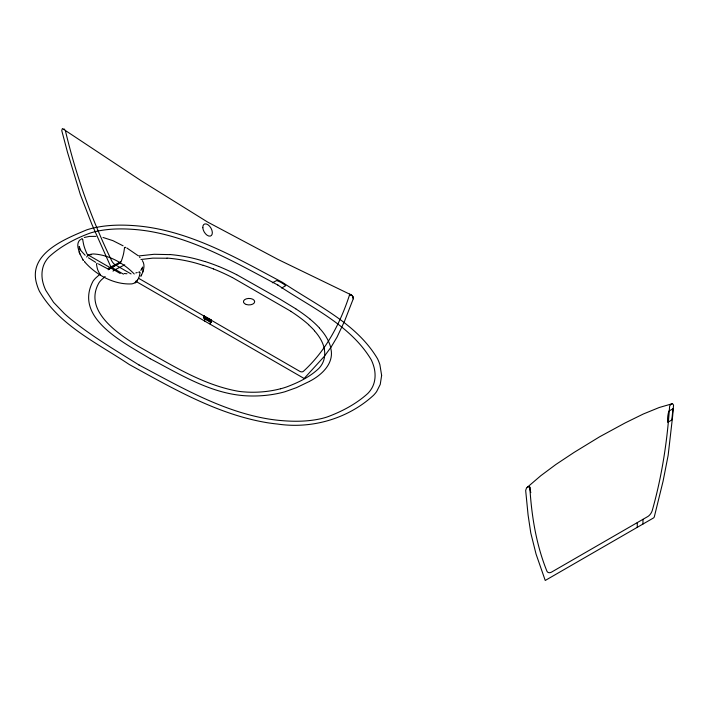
<?xml version="1.0" encoding="UTF-8"?>
<svg xmlns="http://www.w3.org/2000/svg" width="709" height="709" viewBox="0 0 709 709"><rect width="100%" height="100%" fill="white"/><g stroke="black" fill="none" stroke-linecap="round" stroke-linejoin="round"><path stroke-width="1.06" d="M210.67 321.221L210.679 319.653M141.419 275.243C143.537 270.776 145.478 265.051 142.314 260.575M137.635 279.612L137.174 280.764A9.111 5.264 0 0 1 136.713 281.411L135.259 282.705M141.995 269.925L142.669 267.018L140.816 270.342M143.165 270.723L143.378 269.934M142.633 272.416L142.89 271.636M349.466 295.139C340.143 323.676 325.821 350.866 303.417 371.321A7.055 4.077 60 0 1 299.792 371.348L138.618 278.291M86.658 257.083L86.844 256.711A7.312 4.227 0 0 1 87.216 256.197L87.872 255.55A12.806 7.391 0 0 1 88.412 255.125A12.806 7.391 0 0 1 89.139 254.815L90.265 254.434A7.312 4.227 0 0 1 91.16 254.221L92.462 254.035A10.715 6.186 0 0 1 93.499 253.964C108.805 254.761 123.756 263.199 134.249 274.002M140.807 276.315L141.286 275.482M141.126 275.783L141.587 274.941M349.431 295.236L350.982 294.784M527.079 487.464L540.781 475.721L555.953 464.43L574.104 452.395L599.61 436.797L625.143 422.927L643.302 414.012L659.21 407.515L672.495 403.66L673.55 405.096L672.664 415.917L668.153 455.302L663.083 481.172L654.354 516.675A1.445 0.833 -60 0 1 653.388 518.022L545.239 580.467L536.057 554.084L530.784 532.964L528.09 515.018L525.67 490.468L526.415 488.262L527.62 487.048M80.507 239.482C77.192 241.796 77.378 246.2 78.539 249.603M99.872 274.321L95.688 278.043A51.854 29.938 0 0 0 93.092 281.083C73.178 318.297 125.032 343.245 150.255 358.727M105.145 276.554L101.387 279.887A45.456 26.242 0 0 0 99.109 282.563C82.926 310.338 117.481 333.469 137.679 345.983C169.708 363.797 201.648 384.748 238.304 391.279A58.936 34.023 0 0 0 243.515 391.864L247.051 392.104A66.681 38.499 0 0 0 280.463 388.78M671.148 404.192L670.04 405.424A2.162 1.25 -60 0 0 669.588 406.603C667.213 441.716 661.825 476.616 652.253 510.533A7.046 4.068 -60 0 1 647.991 516.427L551.336 572.225A7.507 4.334 -60 0 1 546.949 571.259C536.545 545.558 531.945 518.084 530.031 490.548A52.244 30.168 -60 0 1 529.809 488.625L529.738 487.739M120.229 262.729A2.419 1.4 -59.8 0 1 119.865 262.933L108.211 269.668L119.865 262.933A2.419 1.391 -60.2 0 0 120.22 262.729L121.053 261.789A40.927 23.627 -60 0 0 123.534 253.875A60.699 35.042 -60 0 0 124.5 247.654L125.307 247.184A50.117 28.936 -60 0 1 125.254 247.698M108.158 268.578L110.56 267.054M113.006 271.113L115.39 269.597M309.594 381.3C321.93 374.981 335.02 362.813 330.554 347.525M281.677 288.04L285.745 285.665L283.068 283.644A49.745 28.723 0 0 0 281.668 282.847A49.754 28.723 0 0 0 280.277 282.04L276.785 280.489L272.353 282.785M527.718 486.994L528.87 486.56L529.845 487.677M671.193 404.157L672.194 403.696M111.136 266.717L120.627 261.887M115.576 269.491L124.74 264.82M309.124 381.566L296.486 387.646L284.965 391.749A72.814 42.035 0 0 1 244.516 395.711C210.148 393.203 180.157 374.405 150.37 358.789M528.125 486.764L528.506 486.587A2.597 1.498 -60 0 1 529.951 487.632L530.235 490.149A21.35 12.328 -60 0 0 530.545 491.629L530.819 492.595M135.118 282.785L132.875 283.627A9.111 5.264 0 0 1 131.759 283.892C114.193 284.885 96.105 274.986 84.832 262.055M137.218 272.504L135.818 272.956M84.318 237.471L89.431 236.407L95.875 236.381M280.48 388.807L282.093 388.364A60.292 34.803 0 0 0 286.755 386.892C298.25 382.55 309.673 377.091 318.696 368.574A42.505 24.54 0 0 0 320.911 365.933C324.43 361.129 325.449 354.828 324.288 349.05M138.911 255.922L154.154 254.283L169.628 254.62M140.949 259.503L152.807 258.129L166.996 258.236M210.582 321.292L204.431 317.747L204.316 315.984M126.964 273.745L124.208 273.514M103 237.462L112.926 240.661L123.1 245.819M203.208 265.263L207.675 266.779A145.088 83.768 0 0 1 213.453 268.95M107.405 268.676L98.454 263.934M351.327 294.962L278.123 259.512L207.498 221.988L141.188 180.751L62.401 128.533L61.754 130.571L67.515 152.338L80.303 194.452L91.851 224.274L110.551 266.229A1.418 0.815 60 0 0 111.366 267.178L123.455 274.161M236.709 274.693L280.117 299.242L295.786 308.805M232.384 277.52L290.885 311.295M349.599 294.075L352.541 296.025L353.242 298.861L344.468 321.363L336.997 337.192L331.254 346.843L324.27 356.397L304.445 378.172A1.418 0.815 60 0 1 303.629 378.189L135.623 281.189M278.017 285.124C236.709 263.269 195.205 238.871 148.429 231.134A112.084 64.705 0 0 0 138.698 229.849C124.465 228.431 109.904 228.316 95.883 231.488A50.002 28.865 0 0 0 89.839 233.19C75.207 238.587 61.009 246.067 49.373 256.552A50.002 28.865 0 0 0 46.431 260.043C41.308 267.133 40.918 276.652 43.586 284.761A112.084 64.705 0 0 0 45.81 290.38L53.565 302.344L64.351 313.582A249.311 143.936 0 0 0 68.445 317.198C90.362 335.579 115.177 350.033 139.327 365.197M139.026 365.02C180.334 386.875 221.837 411.282 268.605 419.019A112.084 64.705 0 0 0 278.336 420.304C292.578 421.722 307.13 421.828 321.15 418.656A50.002 28.865 0 0 0 327.203 416.954C341.835 411.557 356.024 404.077 367.67 393.592A50.002 28.865 0 0 0 370.612 390.101C375.735 383.011 376.124 373.492 373.457 365.383A112.084 64.705 0 0 0 371.232 359.764C350.184 324.616 310.498 307.148 277.706 284.947M131.085 273.94L115.204 264.776A7.081 4.086 60 0 1 111.605 260.62C91.603 219.285 76.102 175.903 65.529 131.2M81.757 239.172A41.866 24.168 60 0 1 81.686 238.641L82.678 239.137A50.215 28.998 60 0 0 83.52 243.949L83.884 245.571A37.568 21.695 60 0 0 86.959 253.822L87.686 254.664A3.607 2.083 60 0 0 88.412 255.125L120.264 273.514M126.778 247.937L138.122 255.683M95.715 262.357L88.439 257.81M64.227 129.242L64.749 129.579M64.014 129.109L64.448 129.384M85.142 255.249L81.021 250.756L79.169 246.564L79.532 248.31M308.583 324.722L312.12 328.143A116.639 67.337 0 0 1 314.557 330.775M139.505 257.021L140.081 257.633M319.555 328.143L318.696 327.212A132.096 76.262 0 0 0 316.001 324.483A146.621 84.646 0 0 0 312.137 320.955A159.162 91.895 0 0 0 310.117 319.245M97.293 263.358L96.486 263.828A50.117 28.936 -60 0 0 97.47 269.083A41.849 24.159 -60 0 0 100.465 274.738M79.78 253.645L83.166 260.159M82.997 259.884L83.37 260.46M352.967 296.752L352.151 295.564A2.544 1.471 60 0 0 351.567 295.095M84.717 261.807L84.513 261.311M79.337 252.369L79.718 253.476M79.603 253.166L79.887 253.955M78.46 249.284L79.284 252.2M79.186 251.881L79.443 252.679M79.957 250.047L79.754 249.267M642.974 519.325L642.974 524.031M637.267 522.613L637.267 527.328M211.016 320.096L211.016 322.409L203.97 318.341L203.97 316.028M210.298 321.992L210.298 324.297M209.749 320.831L209.749 321.354M208.224 319.945L208.26 320.495M206.771 319.103L206.771 319.635L206.736 319.085M205.238 318.226L205.238 318.749M204.697 318.758L204.697 321.071M119.865 262.933L119.865 263.544M88.412 255.125L88.412 255.736M135.189 282.74A40.333 23.282 60 0 0 138.166 278.965L138.884 277.485A41.866 24.168 60 0 0 140.098 272.371L139.115 271.715A50.215 28.998 60 0 1 138.946 272.646M90.849 254.903A7.312 4.227 0 0 1 91.16 254.832M213.489 268.924A196.349 113.36 0 0 1 232.348 277.547M167.04 258.067A96.956 55.976 0 0 1 203.102 265.361M314.442 330.811A93.677 54.088 0 0 1 324.456 349.032M290.814 311.331A190.242 109.842 0 0 1 308.672 324.687M218.647 266.398A206.027 118.944 0 0 1 236.673 274.711M204.83 261.453A145.026 83.733 0 0 1 218.611 266.424M169.664 254.496A103.106 59.529 0 0 1 204.741 261.541M319.44 328.178A101.999 58.891 0 0 1 330.731 347.516M295.75 308.823A206.027 118.944 0 0 1 310.152 319.227M353.055 296.938A2.544 1.471 60 0 1 353.206 298.844M381.637 375.416L380.237 384.446L376.665 391.528A56.56 32.658 0 0 1 373.351 395.462C347.676 418.851 311.854 429.113 277.565 424.053A117.215 67.674 0 0 1 267.08 422.688C217.264 414.357 172.863 388.452 129.215 364.479C97.425 343.085 59.37 325.564 39.438 291.266A117.215 67.674 0 0 1 37.09 285.213C26.694 254.106 64.351 239.27 86.604 229.911A56.56 32.658 0 0 1 93.428 227.997C108.628 224.54 124.421 224.585 139.868 226.136A118.483 68.41 0 0 1 150.166 227.492C197.917 235.291 240.351 260.017 282.483 282.368C315.886 304.95 356.272 322.834 377.534 358.763A118.483 68.41 0 0 1 379.891 364.71L381.637 375.416M672.974 408.818L671.822 419.967L667.701 422.342A25.781 14.889 -60 0 1 668.862 411.078L672.974 408.818M203.518 315.753L203.518 317.756L211.477 322.356L211.264 319.945L203.545 315.673M246.245 304.48A5.628 3.244 0 0 0 254.682 301.671A5.628 3.244 0 0 0 246.245 298.861A5.628 3.244 0 0 0 246.245 304.48M202.818 227.686A6.735 3.891 60 0 0 210.254 236.106A6.735 3.891 60 0 0 209.634 226.242A6.735 3.891 60 0 0 202.818 227.686"/></g></svg>
